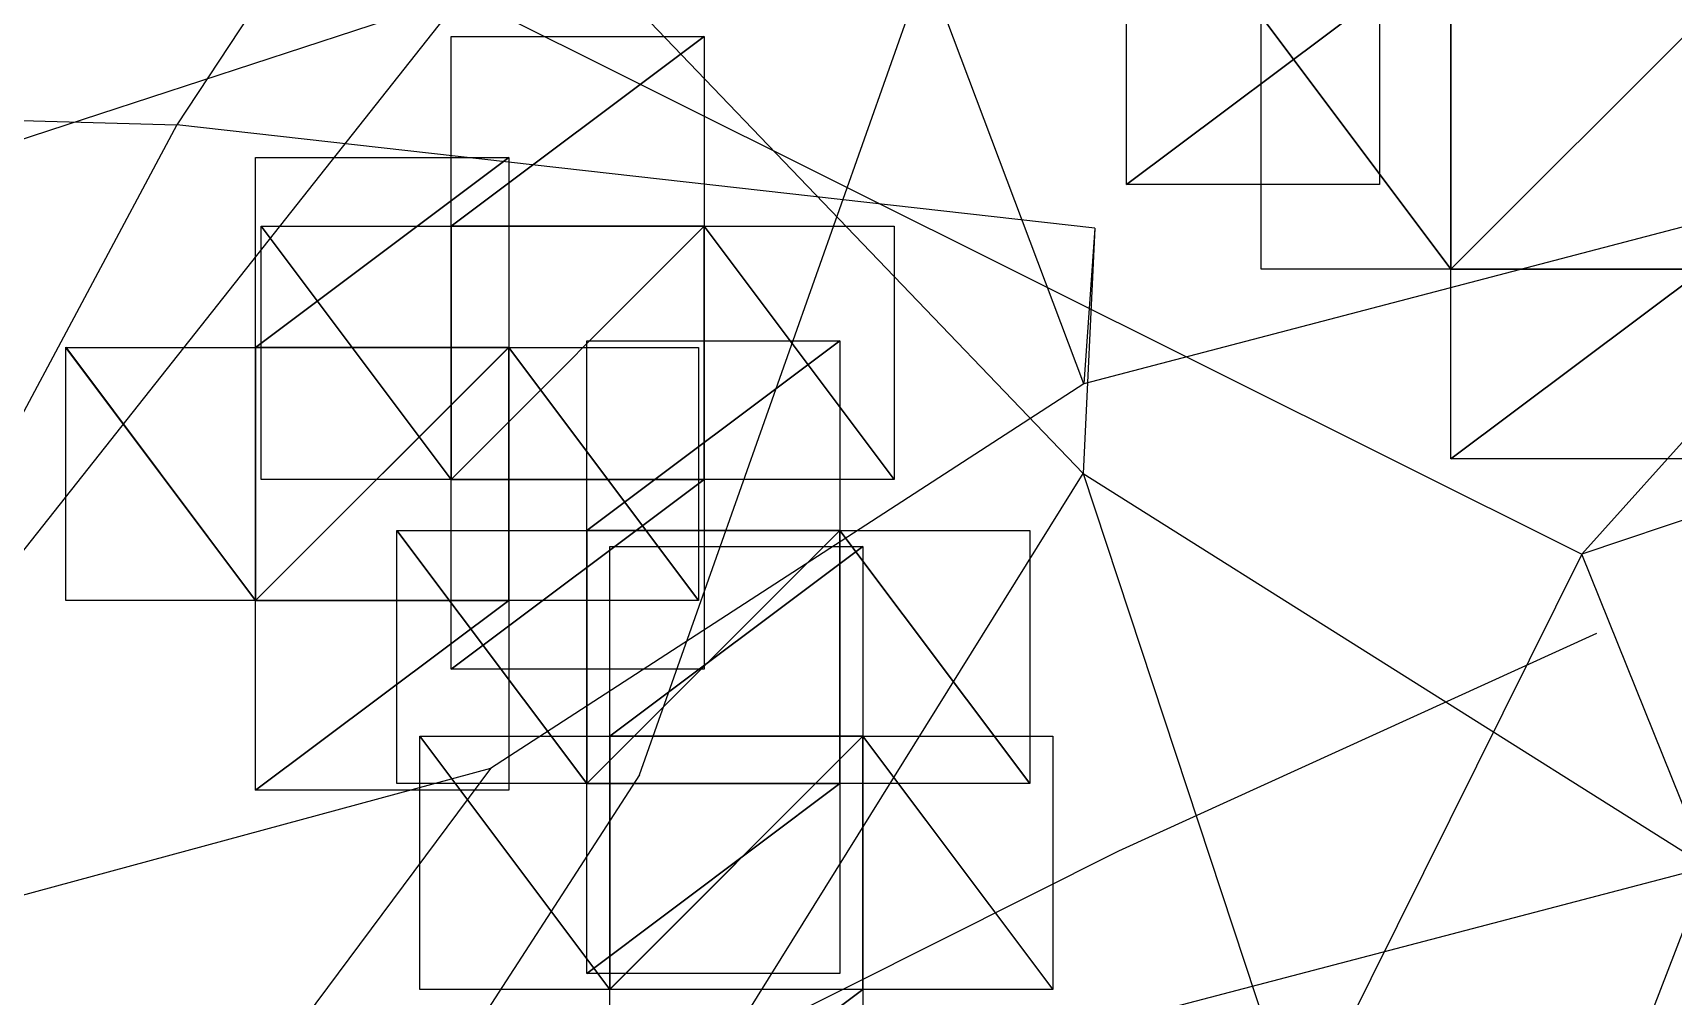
# Model space of a CAD drawing. Header units: metres. Extents: x -204 to 160, y -126 to 162.
# Drawn here: x -16.69 to 22.19, y 10.52 to 33.36 of the extents above; entities that cross this region are included whole.
import ezdxf

# ---------------------------------------------------------------- set-up
doc = ezdxf.new("R2010")
doc.units = ezdxf.units.M

msp = doc.modelspace()

# ---------------------------------------------------------------- linework, layer by layer
for p, q in [((0.10794449, 51.54225, -279.64114), (-13.275175, 31.182877, -277.49417)), ((-12.292042, 44.294456, -248.33626), (8.202457, 22.91521, -242.30919)), ((-2.311531, 15.771355, -264.9617), (4.478348, 34.96592, -275.32568)), ((8.217918, 25.041054, -290.98334), (4.478348, 34.96592, -275.32568)), ((-6.5095882, 34.250126, -261.5548), (-26.95377, 27.566257, -249.31044)), ((-25.890244, 9.73909, -262.0864), (-6.5095882, 34.250126, -261.5548)), ((-6.5095882, 34.250126, -261.5548), (20.021427, 21.002384, -267.0903)), ((9.229126, 29.763855, -433.01532), (9.229126, 34.263855, -433.01532)), ((9.229126, 29.763855, -433.01532), (9.229126, 34.263855, -433.01532)), ((9.229126, 29.763855, -433.01532), (9.229126, 34.263855, -433.01532)), ((9.229126, 29.763855, -433.01532), (9.229126, 34.263855, -433.01532)), ((15.229126, 34.263855, -433.01532), (15.229126, 29.763855, -433.01532)), ((15.229126, 34.263855, -433.01532), (15.229126, 29.763855, -433.01532)), ((15.229126, 34.263855, -433.01532), (15.229126, 29.763855, -433.01532)), ((15.229126, 34.263855, -433.01532), (15.229126, 29.763855, -433.01532)), ((12.420593, 27.758698, -433.01532), (12.420593, 33.758698, -433.01532)), ((12.420593, 27.758698, -433.01532), (12.420593, 33.758698, -433.01532)), ((-6.7776184, 28.774414, -433.01532), (-6.7776184, 33.274414, -433.01532)), ((-6.7776184, 33.274414, -433.01532), (-0.7776184, 33.274414, -433.01532)), ((-6.7776184, 28.774414, -433.01532), (-6.7776184, 33.274414, -433.01532)), ((-6.7776184, 33.274414, -433.01532), (-0.7776184, 33.274414, -433.01532)), ((-0.7776184, 33.274414, -433.01532), (-0.7776184, 28.774414, -433.01532)), ((-0.7776184, 33.274414, -433.01532), (-0.7776184, 28.774414, -433.01532)), ((-30.190128, 31.638885, -271.24835), (-13.275175, 31.182877, -277.49417)), ((-13.275175, 31.182877, -277.49417), (-24.433765, 10.290792, -277.41608)), ((8.481976, 28.730858, -262.172), (-13.275175, 31.182877, -277.49417)), ((-11.410278, 25.905426, -433.01532), (-11.410278, 30.405426, -433.01532)), ((-11.410278, 30.405426, -433.01532), (-5.4102783, 30.405426, -433.01532)), ((-11.410278, 25.905426, -433.01532), (-11.410278, 30.405426, -433.01532)), ((-11.410278, 30.405426, -433.01532), (-5.4102783, 30.405426, -433.01532)), ((-11.410278, 25.905426, -433.01532), (-11.410278, 30.405426, -433.01532)), ((-11.410278, 30.405426, -433.01532), (-5.4102783, 30.405426, -433.01532)), ((-5.4102783, 30.405426, -433.01532), (-5.4102783, 25.905426, -433.01532)), ((-5.4102783, 30.405426, -433.01532), (-5.4102783, 25.905426, -433.01532)), ((-5.4102783, 30.405426, -433.01532), (-5.4102783, 25.905426, -433.01532)), ((28.406528, 30.332394, -291.22775), (8.217918, 25.041054, -290.98334)), ((20.021427, 21.002384, -267.0903), (28.406528, 30.332394, -291.22775)), ((15.229126, 29.763855, -433.01532), (9.229126, 29.763855, -433.01532)), ((15.229126, 29.763855, -433.01532), (9.229126, 29.763855, -433.01532)), ((15.229126, 29.763855, -433.01532), (9.229126, 29.763855, -433.01532)), ((15.229126, 29.763855, -433.01532), (9.229126, 29.763855, -433.01532)), ((-11.277618, 22.774414, -433.01532), (-11.277618, 28.774414, -433.01532)), ((-11.277618, 28.774414, -433.01532), (-6.7776184, 28.774414, -433.01532)), ((-11.277618, 22.774414, -433.01532), (-11.277618, 28.774414, -433.01532)), ((-11.277618, 28.774414, -433.01532), (-6.7776184, 28.774414, -433.01532)), ((-0.7776184, 28.774414, -433.01532), (3.7223816, 28.774414, -433.01532)), ((-0.7776184, 28.774414, -433.01532), (3.7223816, 28.774414, -433.01532)), ((3.7223816, 28.774414, -433.01532), (3.7223816, 22.774414, -433.01532)), ((3.7223816, 28.774414, -433.01532), (3.7223816, 22.774414, -433.01532)), ((43.866787, 29.037338, -271.78), (20.021427, 21.002384, -267.0903)), ((8.481976, 28.730858, -262.172), (8.202457, 22.91521, -242.30919)), ((8.481976, 28.730858, -262.172), (8.217918, 25.041054, -290.98334)), ((16.920593, 27.758698, -433.01532), (12.420593, 27.758698, -433.01532)), ((16.920593, 27.758698, -433.01532), (12.420593, 27.758698, -433.01532)), ((16.920593, 23.258698, -433.01532), (16.920593, 27.758698, -433.01532)), ((16.920593, 23.258698, -433.01532), (16.920593, 27.758698, -433.01532)), ((-3.563568, 21.561981, -433.01532), (-3.563568, 26.061981, -433.01532)), ((-3.563568, 26.061981, -433.01532), (2.436432, 26.061981, -433.01532)), ((-3.563568, 21.561981, -433.01532), (-3.563568, 26.061981, -433.01532)), ((-3.563568, 26.061981, -433.01532), (2.436432, 26.061981, -433.01532)), ((-3.563568, 21.561981, -433.01532), (-3.563568, 26.061981, -433.01532)), ((-3.563568, 26.061981, -433.01532), (2.436432, 26.061981, -433.01532)), ((2.436432, 26.061981, -433.01532), (2.436432, 21.561981, -433.01532)), ((2.436432, 26.061981, -433.01532), (2.436432, 21.561981, -433.01532)), ((2.436432, 26.061981, -433.01532), (2.436432, 21.561981, -433.01532)), ((-15.910278, 19.905426, -433.01532), (-15.910278, 25.905426, -433.01532)), ((-15.910278, 25.905426, -433.01532), (-11.410278, 25.905426, -433.01532)), ((-15.910278, 19.905426, -433.01532), (-15.910278, 25.905426, -433.01532)), ((-15.910278, 25.905426, -433.01532), (-11.410278, 25.905426, -433.01532)), ((-15.910278, 19.905426, -433.01532), (-15.910278, 25.905426, -433.01532)), ((-15.910278, 25.905426, -433.01532), (-11.410278, 25.905426, -433.01532)), ((-5.4102783, 25.905426, -433.01532), (-0.9102783, 25.905426, -433.01532)), ((-5.4102783, 25.905426, -433.01532), (-0.9102783, 25.905426, -433.01532)), ((-5.4102783, 25.905426, -433.01532), (-0.9102783, 25.905426, -433.01532)), ((-0.9102783, 25.905426, -433.01532), (-0.9102783, 19.905426, -433.01532)), ((-0.9102783, 25.905426, -433.01532), (-0.9102783, 19.905426, -433.01532)), ((-0.9102783, 25.905426, -433.01532), (-0.9102783, 19.905426, -433.01532)), ((8.217918, 25.041054, -290.98334), (-5.8447, 15.918079, -300.923)), ((22.920593, 23.258698, -433.01532), (16.920593, 23.258698, -433.01532)), ((22.920593, 23.258698, -433.01532), (16.920593, 23.258698, -433.01532)), ((-6.7776184, 22.774414, -433.01532), (-11.277618, 22.774414, -433.01532)), ((-6.7776184, 22.774414, -433.01532), (-11.277618, 22.774414, -433.01532)), ((-6.7776184, 18.274414, -433.01532), (-6.7776184, 22.774414, -433.01532)), ((-6.7776184, 18.274414, -433.01532), (-6.7776184, 22.774414, -433.01532)), ((3.7223816, 22.774414, -433.01532), (-0.7776184, 22.774414, -433.01532)), ((-0.7776184, 22.774414, -433.01532), (-0.7776184, 18.274414, -433.01532)), ((3.7223816, 22.774414, -433.01532), (-0.7776184, 22.774414, -433.01532)), ((-0.7776184, 22.774414, -433.01532), (-0.7776184, 18.274414, -433.01532)), ((-0.28193665, 9.286028, -216.62506), (8.202457, 22.91521, -242.30919)), ((8.202457, 22.91521, -242.30919), (23.006664, 13.585434, -246.85423)), ((8.202457, 22.91521, -242.30919), (16.262936, -1.4843664, -234.3587)), ((-8.063568, 15.561981, -433.01532), (-8.063568, 21.561981, -433.01532)), ((-8.063568, 21.561981, -433.01532), (-3.563568, 21.561981, -433.01532)), ((-8.063568, 15.561981, -433.01532), (-8.063568, 21.561981, -433.01532)), ((-8.063568, 21.561981, -433.01532), (-3.563568, 21.561981, -433.01532)), ((-8.063568, 15.561981, -433.01532), (-8.063568, 21.561981, -433.01532)), ((-8.063568, 21.561981, -433.01532), (-3.563568, 21.561981, -433.01532)), ((2.436432, 21.561981, -433.01532), (6.936432, 21.561981, -433.01532)), ((2.436432, 21.561981, -433.01532), (6.936432, 21.561981, -433.01532)), ((2.436432, 21.561981, -433.01532), (6.936432, 21.561981, -433.01532)), ((6.936432, 21.561981, -433.01532), (6.936432, 15.561981, -433.01532)), ((6.936432, 21.561981, -433.01532), (6.936432, 15.561981, -433.01532)), ((6.936432, 21.561981, -433.01532), (6.936432, 15.561981, -433.01532)), ((-3.0159607, 16.684845, -433.01532), (-3.0159607, 21.184845, -433.01532)), ((-3.0159607, 21.184845, -433.01532), (2.9840393, 21.184845, -433.01532)), ((-3.0159607, 16.684845, -433.01532), (-3.0159607, 21.184845, -433.01532)), ((-3.0159607, 21.184845, -433.01532), (2.9840393, 21.184845, -433.01532)), ((-3.0159607, 16.684845, -433.01532), (-3.0159607, 21.184845, -433.01532)), ((-3.0159607, 21.184845, -433.01532), (2.9840393, 21.184845, -433.01532)), ((2.9840393, 21.184845, -433.01532), (2.9840393, 16.684845, -433.01532)), ((2.9840393, 21.184845, -433.01532), (2.9840393, 16.684845, -433.01532)), ((2.9840393, 21.184845, -433.01532), (2.9840393, 16.684845, -433.01532)), ((20.021427, 21.002384, -267.0903), (7.0543785, -5.111226, -280.42276)), ((23.006664, 13.585434, -246.85423), (20.021427, 21.002384, -267.0903)), ((-11.410278, 19.905426, -433.01532), (-15.910278, 19.905426, -433.01532)), ((-11.410278, 19.905426, -433.01532), (-15.910278, 19.905426, -433.01532)), ((-11.410278, 19.905426, -433.01532), (-15.910278, 19.905426, -433.01532)), ((-11.410278, 15.405426, -433.01532), (-11.410278, 19.905426, -433.01532)), ((-11.410278, 15.405426, -433.01532), (-11.410278, 19.905426, -433.01532)), ((-11.410278, 15.405426, -433.01532), (-11.410278, 19.905426, -433.01532)), ((-0.9102783, 19.905426, -433.01532), (-5.4102783, 19.905426, -433.01532)), ((-5.4102783, 19.905426, -433.01532), (-5.4102783, 15.405426, -433.01532)), ((-0.9102783, 19.905426, -433.01532), (-5.4102783, 19.905426, -433.01532)), ((-5.4102783, 19.905426, -433.01532), (-5.4102783, 15.405426, -433.01532)), ((-0.9102783, 19.905426, -433.01532), (-5.4102783, 19.905426, -433.01532)), ((-5.4102783, 19.905426, -433.01532), (-5.4102783, 15.405426, -433.01532)), ((20.373104, 19.117165, -172.75014), (9.040039, 13.958408, -196.50381)), ((-0.7776184, 18.274414, -433.01532), (-6.7776184, 18.274414, -433.01532)), ((-0.7776184, 18.274414, -433.01532), (-6.7776184, 18.274414, -433.01532)), ((-7.5159607, 10.684845, -433.01532), (-7.5159607, 16.684845, -433.01532)), ((-7.5159607, 16.684845, -433.01532), (-3.0159607, 16.684845, -433.01532)), ((-7.5159607, 10.684845, -433.01532), (-7.5159607, 16.684845, -433.01532)), ((-7.5159607, 16.684845, -433.01532), (-3.0159607, 16.684845, -433.01532)), ((-7.5159607, 10.684845, -433.01532), (-7.5159607, 16.684845, -433.01532)), ((-7.5159607, 16.684845, -433.01532), (-3.0159607, 16.684845, -433.01532)), ((2.9840393, 16.684845, -433.01532), (7.4840393, 16.684845, -433.01532)), ((2.9840393, 16.684845, -433.01532), (7.4840393, 16.684845, -433.01532)), ((2.9840393, 16.684845, -433.01532), (7.4840393, 16.684845, -433.01532)), ((7.4840393, 16.684845, -433.01532), (7.4840393, 10.684845, -433.01532)), ((7.4840393, 16.684845, -433.01532), (7.4840393, 10.684845, -433.01532)), ((7.4840393, 16.684845, -433.01532), (7.4840393, 10.684845, -433.01532)), ((-5.8447, 15.918079, -300.923), (-21.33928, 11.718836, -304.39865)), ((-5.8447, 15.918079, -300.923), (-18.863028, -1.5743542, -296.7392)), ((-2.311531, 15.771355, -264.9617), (-17.14109, -7.1392493, -253.29237)), ((-3.563568, 15.561981, -433.01532), (-8.063568, 15.561981, -433.01532)), ((-3.563568, 15.561981, -433.01532), (-8.063568, 15.561981, -433.01532)), ((-3.563568, 15.561981, -433.01532), (-8.063568, 15.561981, -433.01532)), ((-3.563568, 11.061981, -433.01532), (-3.563568, 15.561981, -433.01532)), ((-3.563568, 11.061981, -433.01532), (-3.563568, 15.561981, -433.01532)), ((-3.563568, 11.061981, -433.01532), (-3.563568, 15.561981, -433.01532)), ((6.936432, 15.561981, -433.01532), (2.436432, 15.561981, -433.01532)), ((2.436432, 15.561981, -433.01532), (2.436432, 11.061981, -433.01532)), ((6.936432, 15.561981, -433.01532), (2.436432, 15.561981, -433.01532)), ((2.436432, 15.561981, -433.01532), (2.436432, 11.061981, -433.01532)), ((6.936432, 15.561981, -433.01532), (2.436432, 15.561981, -433.01532)), ((2.436432, 15.561981, -433.01532), (2.436432, 11.061981, -433.01532)), ((-5.4102783, 15.405426, -433.01532), (-11.410278, 15.405426, -433.01532)), ((-5.4102783, 15.405426, -433.01532), (-11.410278, 15.405426, -433.01532)), ((-5.4102783, 15.405426, -433.01532), (-11.410278, 15.405426, -433.01532)), ((9.040039, 13.958408, -196.50381), (-0.28193665, 9.286028, -216.62506)), ((-0.0088272095, 7.5627327, -239.29987), (23.006664, 13.585434, -246.85423)), ((23.006664, 13.585434, -246.85423), (17.259956, -1.3193741, -251.47937)), ((2.436432, 11.061981, -433.01532), (-3.563568, 11.061981, -433.01532)), ((2.436432, 11.061981, -433.01532), (-3.563568, 11.061981, -433.01532)), ((2.436432, 11.061981, -433.01532), (-3.563568, 11.061981, -433.01532)), ((-3.0159607, 10.684845, -433.01532), (-7.5159607, 10.684845, -433.01532)), ((-3.0159607, 10.684845, -433.01532), (-7.5159607, 10.684845, -433.01532)), ((-3.0159607, 10.684845, -433.01532), (-7.5159607, 10.684845, -433.01532)), ((-3.0159607, 6.184845, -433.01532), (-3.0159607, 10.684845, -433.01532)), ((-3.0159607, 6.184845, -433.01532), (-3.0159607, 10.684845, -433.01532)), ((-3.0159607, 6.184845, -433.01532), (-3.0159607, 10.684845, -433.01532)), ((7.4840393, 10.684845, -433.01532), (2.9840393, 10.684845, -433.01532)), ((2.9840393, 10.684845, -433.01532), (2.9840393, 6.184845, -433.01532)), ((7.4840393, 10.684845, -433.01532), (2.9840393, 10.684845, -433.01532)), ((2.9840393, 10.684845, -433.01532), (2.9840393, 6.184845, -433.01532)), ((7.4840393, 10.684845, -433.01532), (2.9840393, 10.684845, -433.01532)), ((2.9840393, 10.684845, -433.01532), (2.9840393, 6.184845, -433.01532))]:
    msp.add_line(p, q)
for points in [[(15.229126, 34.263855, -433.01532), (9.229126, 29.763855, -433.01532), (9.229126, 34.263855, -433.01532), (9.229226, 34.263954, -433.01523)], [(15.229126, 34.263855, -433.01532), (9.229126, 29.763855, -433.01532), (9.229126, 34.263855, -433.01532), (9.229226, 34.263954, -433.01523)], [(15.229126, 34.263855, -433.01532), (9.229126, 29.763855, -433.01532), (9.229126, 34.263855, -433.01532), (9.229226, 34.263954, -433.01523)], [(15.229126, 34.263855, -433.01532), (9.229126, 29.763855, -433.01532), (9.229126, 34.263855, -433.01532), (9.229226, 34.263954, -433.01523)], [(15.229126, 34.263855, -433.01532), (15.229126, 29.763855, -433.01532), (9.229126, 29.763855, -433.01532), (9.229226, 29.763954, -433.01523)], [(15.229126, 34.263855, -433.01532), (15.229126, 29.763855, -433.01532), (9.229126, 29.763855, -433.01532), (9.229226, 29.763954, -433.01523)], [(15.229126, 34.263855, -433.01532), (15.229126, 29.763855, -433.01532), (9.229126, 29.763855, -433.01532), (9.229226, 29.763954, -433.01523)], [(15.229126, 34.263855, -433.01532), (15.229126, 29.763855, -433.01532), (9.229126, 29.763855, -433.01532), (9.229226, 29.763954, -433.01523)], [(16.920593, 27.758698, -433.01532), (12.420593, 27.758698, -433.01532), (12.420593, 33.758698, -433.01532), (12.420693, 33.758797, -433.01523)], [(16.920593, 27.758698, -433.01532), (12.420593, 33.758698, -433.01532), (16.920593, 33.758698, -433.01532), (16.920692, 33.758797, -433.01523)], [(16.920593, 27.758698, -433.01532), (12.420593, 27.758698, -433.01532), (12.420593, 33.758698, -433.01532), (12.420693, 33.758797, -433.01523)], [(16.920593, 27.758698, -433.01532), (12.420593, 33.758698, -433.01532), (16.920593, 33.758698, -433.01532), (16.920692, 33.758797, -433.01523)], [(16.920593, 27.758698, -433.01532), (16.920593, 33.758698, -433.01532), (22.920593, 33.758698, -433.01532), (22.920692, 33.758797, -433.01523)], [(16.920593, 27.758698, -433.01532), (16.920593, 33.758698, -433.01532), (22.920593, 33.758698, -433.01532), (22.920692, 33.758797, -433.01523)], [(22.920593, 33.758698, -433.01532), (22.920593, 27.758698, -433.01532), (16.920593, 27.758698, -433.01532), (16.920692, 27.758797, -433.01523)], [(22.920593, 33.758698, -433.01532), (22.920593, 27.758698, -433.01532), (16.920593, 27.758698, -433.01532), (16.920692, 27.758797, -433.01523)], [(-6.7776184, 28.774414, -433.01532), (-6.7776184, 33.274414, -433.01532), (-0.7776184, 33.274414, -433.01532), (-0.7775184, 33.274513, -433.01523)], [(-6.7776184, 28.774414, -433.01532), (-6.7776184, 33.274414, -433.01532), (-0.7776184, 33.274414, -433.01532), (-0.7775184, 33.274513, -433.01523)], [(-6.7776184, 28.774414, -433.01532), (-0.7776184, 33.274414, -433.01532), (-0.7776184, 28.774414, -433.01532), (-0.7775184, 28.774513, -433.01523)], [(-6.7776184, 28.774414, -433.01532), (-0.7776184, 33.274414, -433.01532), (-0.7776184, 28.774414, -433.01532), (-0.7775184, 28.774513, -433.01523)], [(-11.410278, 25.905426, -433.01532), (-11.410278, 30.405426, -433.01532), (-5.4102783, 30.405426, -433.01532), (-5.410178, 30.405525, -433.01523)], [(-11.410278, 25.905426, -433.01532), (-11.410278, 30.405426, -433.01532), (-5.4102783, 30.405426, -433.01532), (-5.410178, 30.405525, -433.01523)], [(-11.410278, 25.905426, -433.01532), (-11.410278, 30.405426, -433.01532), (-5.4102783, 30.405426, -433.01532), (-5.410178, 30.405525, -433.01523)], [(-11.410278, 25.905426, -433.01532), (-5.4102783, 30.405426, -433.01532), (-5.4102783, 25.905426, -433.01532), (-5.410178, 25.905525, -433.01523)], [(-11.410278, 25.905426, -433.01532), (-5.4102783, 30.405426, -433.01532), (-5.4102783, 25.905426, -433.01532), (-5.410178, 25.905525, -433.01523)], [(-11.410278, 25.905426, -433.01532), (-5.4102783, 30.405426, -433.01532), (-5.4102783, 25.905426, -433.01532), (-5.410178, 25.905525, -433.01523)], [(-6.7776184, 22.774414, -433.01532), (-11.277618, 22.774414, -433.01532), (-11.277618, 28.774414, -433.01532), (-11.277518, 28.774513, -433.01523)], [(-6.7776184, 22.774414, -433.01532), (-11.277618, 28.774414, -433.01532), (-6.7776184, 28.774414, -433.01532), (-6.7775183, 28.774513, -433.01523)], [(-6.7776184, 22.774414, -433.01532), (-11.277618, 22.774414, -433.01532), (-11.277618, 28.774414, -433.01532), (-11.277518, 28.774513, -433.01523)], [(-6.7776184, 22.774414, -433.01532), (-11.277618, 28.774414, -433.01532), (-6.7776184, 28.774414, -433.01532), (-6.7775183, 28.774513, -433.01523)], [(-6.7776184, 22.774414, -433.01532), (-6.7776184, 28.774414, -433.01532), (-0.7776184, 28.774414, -433.01532), (-0.7775184, 28.774513, -433.01523)], [(-6.7776184, 22.774414, -433.01532), (-6.7776184, 28.774414, -433.01532), (-0.7776184, 28.774414, -433.01532), (-0.7775184, 28.774513, -433.01523)], [(-0.7776184, 28.774414, -433.01532), (-0.7776184, 22.774414, -433.01532), (-6.7776184, 22.774414, -433.01532), (-6.7775183, 22.774513, -433.01523)], [(-0.7776184, 28.774414, -433.01532), (-0.7776184, 22.774414, -433.01532), (-6.7776184, 22.774414, -433.01532), (-6.7775183, 22.774513, -433.01523)], [(-0.7776184, 28.774414, -433.01532), (3.7223816, 28.774414, -433.01532), (3.7223816, 22.774414, -433.01532), (3.7224815, 22.774513, -433.01523)], [(-0.7776184, 28.774414, -433.01532), (3.7223816, 22.774414, -433.01532), (-0.7776184, 22.774414, -433.01532), (-0.7775184, 22.774513, -433.01523)], [(-0.7776184, 28.774414, -433.01532), (3.7223816, 28.774414, -433.01532), (3.7223816, 22.774414, -433.01532), (3.7224815, 22.774513, -433.01523)], [(-0.7776184, 28.774414, -433.01532), (3.7223816, 22.774414, -433.01532), (-0.7776184, 22.774414, -433.01532), (-0.7775184, 22.774513, -433.01523)], [(22.920593, 27.758698, -433.01532), (16.920593, 23.258698, -433.01532), (16.920593, 27.758698, -433.01532), (16.920692, 27.758797, -433.01523)], [(22.920593, 27.758698, -433.01532), (16.920593, 23.258698, -433.01532), (16.920593, 27.758698, -433.01532), (16.920692, 27.758797, -433.01523)], [(22.920593, 27.758698, -433.01532), (22.920593, 23.258698, -433.01532), (16.920593, 23.258698, -433.01532), (16.920692, 23.258797, -433.01523)], [(22.920593, 27.758698, -433.01532), (22.920593, 23.258698, -433.01532), (16.920593, 23.258698, -433.01532), (16.920692, 23.258797, -433.01523)], [(-3.563568, 21.561981, -433.01532), (-3.563568, 26.061981, -433.01532), (2.436432, 26.061981, -433.01532), (2.4365318, 26.06208, -433.01523)], [(-3.563568, 21.561981, -433.01532), (-3.563568, 26.061981, -433.01532), (2.436432, 26.061981, -433.01532), (2.4365318, 26.06208, -433.01523)], [(-3.563568, 21.561981, -433.01532), (-3.563568, 26.061981, -433.01532), (2.436432, 26.061981, -433.01532), (2.4365318, 26.06208, -433.01523)], [(-3.563568, 21.561981, -433.01532), (2.436432, 26.061981, -433.01532), (2.436432, 21.561981, -433.01532), (2.4365318, 21.56208, -433.01523)], [(-3.563568, 21.561981, -433.01532), (2.436432, 26.061981, -433.01532), (2.436432, 21.561981, -433.01532), (2.4365318, 21.56208, -433.01523)], [(-3.563568, 21.561981, -433.01532), (2.436432, 26.061981, -433.01532), (2.436432, 21.561981, -433.01532), (2.4365318, 21.56208, -433.01523)], [(-11.410278, 19.905426, -433.01532), (-15.910278, 19.905426, -433.01532), (-15.910278, 25.905426, -433.01532), (-15.910178, 25.905525, -433.01523)], [(-11.410278, 19.905426, -433.01532), (-15.910278, 25.905426, -433.01532), (-11.410278, 25.905426, -433.01532), (-11.410178, 25.905525, -433.01523)], [(-11.410278, 19.905426, -433.01532), (-15.910278, 19.905426, -433.01532), (-15.910278, 25.905426, -433.01532), (-15.910178, 25.905525, -433.01523)], [(-11.410278, 19.905426, -433.01532), (-15.910278, 25.905426, -433.01532), (-11.410278, 25.905426, -433.01532), (-11.410178, 25.905525, -433.01523)], [(-11.410278, 19.905426, -433.01532), (-15.910278, 19.905426, -433.01532), (-15.910278, 25.905426, -433.01532), (-15.910178, 25.905525, -433.01523)], [(-11.410278, 19.905426, -433.01532), (-15.910278, 25.905426, -433.01532), (-11.410278, 25.905426, -433.01532), (-11.410178, 25.905525, -433.01523)], [(-11.410278, 19.905426, -433.01532), (-11.410278, 25.905426, -433.01532), (-5.4102783, 25.905426, -433.01532), (-5.410178, 25.905525, -433.01523)], [(-11.410278, 19.905426, -433.01532), (-11.410278, 25.905426, -433.01532), (-5.4102783, 25.905426, -433.01532), (-5.410178, 25.905525, -433.01523)], [(-11.410278, 19.905426, -433.01532), (-11.410278, 25.905426, -433.01532), (-5.4102783, 25.905426, -433.01532), (-5.410178, 25.905525, -433.01523)], [(-5.4102783, 25.905426, -433.01532), (-5.4102783, 19.905426, -433.01532), (-11.410278, 19.905426, -433.01532), (-11.410178, 19.905525, -433.01523)], [(-5.4102783, 25.905426, -433.01532), (-5.4102783, 19.905426, -433.01532), (-11.410278, 19.905426, -433.01532), (-11.410178, 19.905525, -433.01523)], [(-5.4102783, 25.905426, -433.01532), (-5.4102783, 19.905426, -433.01532), (-11.410278, 19.905426, -433.01532), (-11.410178, 19.905525, -433.01523)], [(-5.4102783, 25.905426, -433.01532), (-0.9102783, 25.905426, -433.01532), (-0.9102783, 19.905426, -433.01532), (-0.9101783, 19.905525, -433.01523)], [(-5.4102783, 25.905426, -433.01532), (-0.9102783, 19.905426, -433.01532), (-5.4102783, 19.905426, -433.01532), (-5.410178, 19.905525, -433.01523)], [(-5.4102783, 25.905426, -433.01532), (-0.9102783, 25.905426, -433.01532), (-0.9102783, 19.905426, -433.01532), (-0.9101783, 19.905525, -433.01523)], [(-5.4102783, 25.905426, -433.01532), (-0.9102783, 19.905426, -433.01532), (-5.4102783, 19.905426, -433.01532), (-5.410178, 19.905525, -433.01523)], [(-5.4102783, 25.905426, -433.01532), (-0.9102783, 25.905426, -433.01532), (-0.9102783, 19.905426, -433.01532), (-0.9101783, 19.905525, -433.01523)], [(-5.4102783, 25.905426, -433.01532), (-0.9102783, 19.905426, -433.01532), (-5.4102783, 19.905426, -433.01532), (-5.410178, 19.905525, -433.01523)], [(-0.7776184, 22.774414, -433.01532), (-6.7776184, 18.274414, -433.01532), (-6.7776184, 22.774414, -433.01532), (-6.7775183, 22.774513, -433.01523)], [(-0.7776184, 22.774414, -433.01532), (-6.7776184, 18.274414, -433.01532), (-6.7776184, 22.774414, -433.01532), (-6.7775183, 22.774513, -433.01523)], [(-0.7776184, 22.774414, -433.01532), (-0.7776184, 18.274414, -433.01532), (-6.7776184, 18.274414, -433.01532), (-6.7775183, 18.274513, -433.01523)], [(-0.7776184, 22.774414, -433.01532), (-0.7776184, 18.274414, -433.01532), (-6.7776184, 18.274414, -433.01532), (-6.7775183, 18.274513, -433.01523)], [(-3.563568, 15.561981, -433.01532), (-8.063568, 15.561981, -433.01532), (-8.063568, 21.561981, -433.01532), (-8.063468, 21.56208, -433.01523)], [(-3.563568, 15.561981, -433.01532), (-8.063568, 21.561981, -433.01532), (-3.563568, 21.561981, -433.01532), (-3.5634682, 21.56208, -433.01523)], [(-3.563568, 15.561981, -433.01532), (-8.063568, 15.561981, -433.01532), (-8.063568, 21.561981, -433.01532), (-8.063468, 21.56208, -433.01523)], [(-3.563568, 15.561981, -433.01532), (-8.063568, 21.561981, -433.01532), (-3.563568, 21.561981, -433.01532), (-3.5634682, 21.56208, -433.01523)], [(-3.563568, 15.561981, -433.01532), (-8.063568, 15.561981, -433.01532), (-8.063568, 21.561981, -433.01532), (-8.063468, 21.56208, -433.01523)], [(-3.563568, 15.561981, -433.01532), (-8.063568, 21.561981, -433.01532), (-3.563568, 21.561981, -433.01532), (-3.5634682, 21.56208, -433.01523)], [(-3.563568, 15.561981, -433.01532), (-3.563568, 21.561981, -433.01532), (2.436432, 21.561981, -433.01532), (2.4365318, 21.56208, -433.01523)], [(-3.563568, 15.561981, -433.01532), (-3.563568, 21.561981, -433.01532), (2.436432, 21.561981, -433.01532), (2.4365318, 21.56208, -433.01523)], [(-3.563568, 15.561981, -433.01532), (-3.563568, 21.561981, -433.01532), (2.436432, 21.561981, -433.01532), (2.4365318, 21.56208, -433.01523)], [(2.436432, 21.561981, -433.01532), (2.436432, 15.561981, -433.01532), (-3.563568, 15.561981, -433.01532), (-3.5634682, 15.562081, -433.01523)], [(2.436432, 21.561981, -433.01532), (2.436432, 15.561981, -433.01532), (-3.563568, 15.561981, -433.01532), (-3.5634682, 15.562081, -433.01523)], [(2.436432, 21.561981, -433.01532), (2.436432, 15.561981, -433.01532), (-3.563568, 15.561981, -433.01532), (-3.5634682, 15.562081, -433.01523)], [(2.436432, 21.561981, -433.01532), (6.936432, 21.561981, -433.01532), (6.936432, 15.561981, -433.01532), (6.936532, 15.562081, -433.01523)], [(2.436432, 21.561981, -433.01532), (6.936432, 15.561981, -433.01532), (2.436432, 15.561981, -433.01532), (2.4365318, 15.562081, -433.01523)], [(2.436432, 21.561981, -433.01532), (6.936432, 21.561981, -433.01532), (6.936432, 15.561981, -433.01532), (6.936532, 15.562081, -433.01523)], [(2.436432, 21.561981, -433.01532), (6.936432, 15.561981, -433.01532), (2.436432, 15.561981, -433.01532), (2.4365318, 15.562081, -433.01523)], [(2.436432, 21.561981, -433.01532), (6.936432, 21.561981, -433.01532), (6.936432, 15.561981, -433.01532), (6.936532, 15.562081, -433.01523)], [(2.436432, 21.561981, -433.01532), (6.936432, 15.561981, -433.01532), (2.436432, 15.561981, -433.01532), (2.4365318, 15.562081, -433.01523)], [(-3.0159607, 16.684845, -433.01532), (-3.0159607, 21.184845, -433.01532), (2.9840393, 21.184845, -433.01532), (2.9841392, 21.184944, -433.01523)], [(-3.0159607, 16.684845, -433.01532), (-3.0159607, 21.184845, -433.01532), (2.9840393, 21.184845, -433.01532), (2.9841392, 21.184944, -433.01523)], [(-3.0159607, 16.684845, -433.01532), (-3.0159607, 21.184845, -433.01532), (2.9840393, 21.184845, -433.01532), (2.9841392, 21.184944, -433.01523)], [(-3.0159607, 16.684845, -433.01532), (2.9840393, 21.184845, -433.01532), (2.9840393, 16.684845, -433.01532), (2.9841392, 16.684944, -433.01523)], [(-3.0159607, 16.684845, -433.01532), (2.9840393, 21.184845, -433.01532), (2.9840393, 16.684845, -433.01532), (2.9841392, 16.684944, -433.01523)], [(-3.0159607, 16.684845, -433.01532), (2.9840393, 21.184845, -433.01532), (2.9840393, 16.684845, -433.01532), (2.9841392, 16.684944, -433.01523)], [(-5.4102783, 19.905426, -433.01532), (-11.410278, 15.405426, -433.01532), (-11.410278, 19.905426, -433.01532), (-11.410178, 19.905525, -433.01523)], [(-5.4102783, 19.905426, -433.01532), (-11.410278, 15.405426, -433.01532), (-11.410278, 19.905426, -433.01532), (-11.410178, 19.905525, -433.01523)], [(-5.4102783, 19.905426, -433.01532), (-11.410278, 15.405426, -433.01532), (-11.410278, 19.905426, -433.01532), (-11.410178, 19.905525, -433.01523)], [(-5.4102783, 19.905426, -433.01532), (-5.4102783, 15.405426, -433.01532), (-11.410278, 15.405426, -433.01532), (-11.410178, 15.405526, -433.01523)], [(-5.4102783, 19.905426, -433.01532), (-5.4102783, 15.405426, -433.01532), (-11.410278, 15.405426, -433.01532), (-11.410178, 15.405526, -433.01523)], [(-5.4102783, 19.905426, -433.01532), (-5.4102783, 15.405426, -433.01532), (-11.410278, 15.405426, -433.01532), (-11.410178, 15.405526, -433.01523)], [(-3.0159607, 10.684845, -433.01532), (-7.5159607, 10.684845, -433.01532), (-7.5159607, 16.684845, -433.01532), (-7.5158606, 16.684944, -433.01523)], [(-3.0159607, 10.684845, -433.01532), (-7.5159607, 16.684845, -433.01532), (-3.0159607, 16.684845, -433.01532), (-3.0158608, 16.684944, -433.01523)], [(-3.0159607, 10.684845, -433.01532), (-7.5159607, 10.684845, -433.01532), (-7.5159607, 16.684845, -433.01532), (-7.5158606, 16.684944, -433.01523)], [(-3.0159607, 10.684845, -433.01532), (-7.5159607, 16.684845, -433.01532), (-3.0159607, 16.684845, -433.01532), (-3.0158608, 16.684944, -433.01523)], [(-3.0159607, 10.684845, -433.01532), (-7.5159607, 10.684845, -433.01532), (-7.5159607, 16.684845, -433.01532), (-7.5158606, 16.684944, -433.01523)], [(-3.0159607, 10.684845, -433.01532), (-7.5159607, 16.684845, -433.01532), (-3.0159607, 16.684845, -433.01532), (-3.0158608, 16.684944, -433.01523)], [(-3.0159607, 10.684845, -433.01532), (-3.0159607, 16.684845, -433.01532), (2.9840393, 16.684845, -433.01532), (2.9841392, 16.684944, -433.01523)], [(-3.0159607, 10.684845, -433.01532), (-3.0159607, 16.684845, -433.01532), (2.9840393, 16.684845, -433.01532), (2.9841392, 16.684944, -433.01523)], [(-3.0159607, 10.684845, -433.01532), (-3.0159607, 16.684845, -433.01532), (2.9840393, 16.684845, -433.01532), (2.9841392, 16.684944, -433.01523)], [(2.9840393, 16.684845, -433.01532), (2.9840393, 10.684845, -433.01532), (-3.0159607, 10.684845, -433.01532), (-3.0158608, 10.684945, -433.01523)], [(2.9840393, 16.684845, -433.01532), (2.9840393, 10.684845, -433.01532), (-3.0159607, 10.684845, -433.01532), (-3.0158608, 10.684945, -433.01523)], [(2.9840393, 16.684845, -433.01532), (2.9840393, 10.684845, -433.01532), (-3.0159607, 10.684845, -433.01532), (-3.0158608, 10.684945, -433.01523)], [(2.9840393, 16.684845, -433.01532), (7.4840393, 16.684845, -433.01532), (7.4840393, 10.684845, -433.01532), (7.4841394, 10.684945, -433.01523)], [(2.9840393, 16.684845, -433.01532), (7.4840393, 10.684845, -433.01532), (2.9840393, 10.684845, -433.01532), (2.9841392, 10.684945, -433.01523)], [(2.9840393, 16.684845, -433.01532), (7.4840393, 16.684845, -433.01532), (7.4840393, 10.684845, -433.01532), (7.4841394, 10.684945, -433.01523)], [(2.9840393, 16.684845, -433.01532), (7.4840393, 10.684845, -433.01532), (2.9840393, 10.684845, -433.01532), (2.9841392, 10.684945, -433.01523)], [(2.9840393, 16.684845, -433.01532), (7.4840393, 16.684845, -433.01532), (7.4840393, 10.684845, -433.01532), (7.4841394, 10.684945, -433.01523)], [(2.9840393, 16.684845, -433.01532), (7.4840393, 10.684845, -433.01532), (2.9840393, 10.684845, -433.01532), (2.9841392, 10.684945, -433.01523)], [(2.436432, 15.561981, -433.01532), (-3.563568, 11.061981, -433.01532), (-3.563568, 15.561981, -433.01532), (-3.5634682, 15.562081, -433.01523)], [(2.436432, 15.561981, -433.01532), (-3.563568, 11.061981, -433.01532), (-3.563568, 15.561981, -433.01532), (-3.5634682, 15.562081, -433.01523)], [(2.436432, 15.561981, -433.01532), (-3.563568, 11.061981, -433.01532), (-3.563568, 15.561981, -433.01532), (-3.5634682, 15.562081, -433.01523)], [(2.436432, 15.561981, -433.01532), (2.436432, 11.061981, -433.01532), (-3.563568, 11.061981, -433.01532), (-3.5634682, 11.062081, -433.01523)], [(2.436432, 15.561981, -433.01532), (2.436432, 11.061981, -433.01532), (-3.563568, 11.061981, -433.01532), (-3.5634682, 11.062081, -433.01523)], [(2.436432, 15.561981, -433.01532), (2.436432, 11.061981, -433.01532), (-3.563568, 11.061981, -433.01532), (-3.5634682, 11.062081, -433.01523)], [(2.9840393, 10.684845, -433.01532), (-3.0159607, 6.184845, -433.01532), (-3.0159607, 10.684845, -433.01532), (-3.0158608, 10.684945, -433.01523)], [(2.9840393, 10.684845, -433.01532), (-3.0159607, 6.184845, -433.01532), (-3.0159607, 10.684845, -433.01532), (-3.0158608, 10.684945, -433.01523)], [(2.9840393, 10.684845, -433.01532), (-3.0159607, 6.184845, -433.01532), (-3.0159607, 10.684845, -433.01532), (-3.0158608, 10.684945, -433.01523)], [(2.9840393, 10.684845, -433.01532), (2.9840393, 6.184845, -433.01532), (-3.0159607, 6.184845, -433.01532), (-3.0158608, 6.184945, -433.01523)], [(2.9840393, 10.684845, -433.01532), (2.9840393, 6.184845, -433.01532), (-3.0159607, 6.184845, -433.01532), (-3.0158608, 6.184945, -433.01523)], [(2.9840393, 10.684845, -433.01532), (2.9840393, 6.184845, -433.01532), (-3.0159607, 6.184845, -433.01532), (-3.0158608, 6.184945, -433.01523)]]:
    msp.add_3dface(points)

doc.saveas('drawing.dxf')
